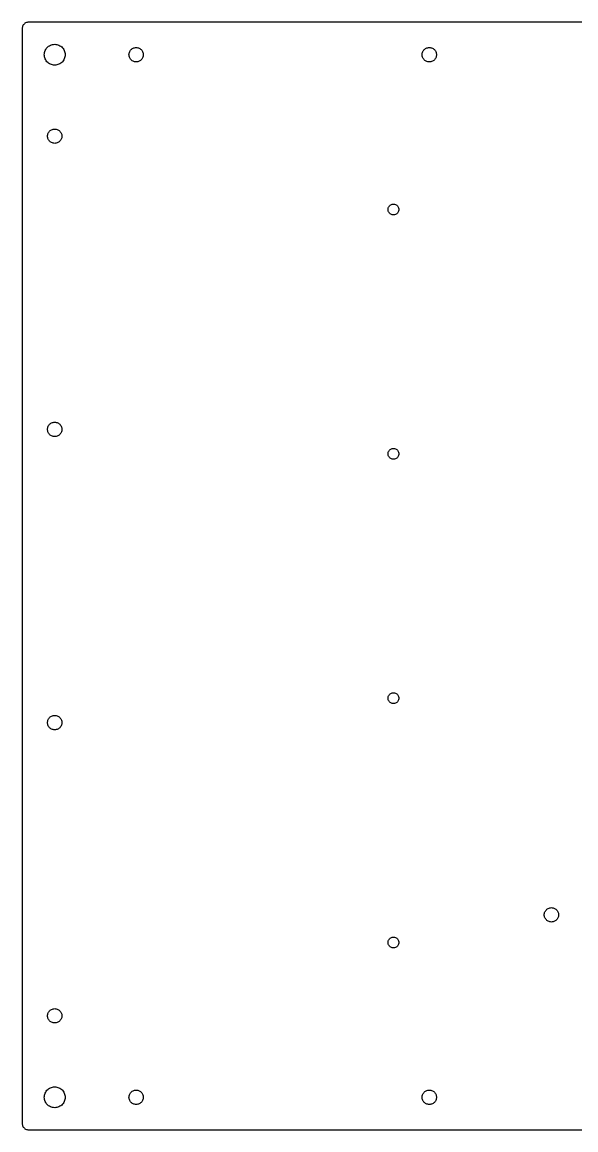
# Model space of a CAD drawing. Header units: metres. Extents: x -170 to 170, y -170 to 170.
# Drawn here: x -170 to 0, y -170 to 170 of the extents above; entities that cross this region are included whole.
import ezdxf

# ---------------------------------------------------------------- set-up
doc = ezdxf.new("R2010")
doc.units = ezdxf.units.M

msp = doc.modelspace()

# ---------------------------------------------------------------- linework, layer by layer
for p, q in [((-168, 170), (-168.241, 169.985)), ((168, 170), (-168, 170)), ((-169.985, 168.241), (-170, 168)), ((-170, 168), (-170, -168)), ((-169.942, 168.479), (-169.985, 168.241)), ((-169.87, 168.709), (-169.942, 168.479)), ((-169.771, 168.929), (-169.87, 168.709)), ((-169.646, 169.136), (-169.771, 168.929)), ((-169.497, 169.326), (-169.646, 169.136)), ((-169.326, 169.497), (-169.497, 169.326)), ((-169.136, 169.646), (-169.326, 169.497)), ((-168.929, 169.771), (-169.136, 169.646)), ((-168.709, 169.87), (-168.929, 169.771)), ((-168.479, 169.942), (-168.709, 169.87)), ((-168.241, 169.985), (-168.479, 169.942)), ((-160.335, 163.187), (-160, 163.204)), ((-160, 163.204), (-159.665, 163.187)), ((-163.204, 160), (-163.187, 160.335)), ((-163.187, 159.665), (-163.204, 160)), ((-163.187, 160.335), (-163.134, 160.666)), ((-163.134, 160.666), (-163.048, 160.99)), ((-163.048, 160.99), (-162.927, 161.303)), ((-162.927, 161.303), (-162.775, 161.602)), ((-162.775, 161.602), (-162.592, 161.883)), ((-162.592, 161.883), (-162.381, 162.144)), ((-162.381, 162.144), (-162.144, 162.381)), ((-162.144, 162.381), (-161.883, 162.592)), ((-161.883, 162.592), (-161.602, 162.775)), ((-161.602, 162.775), (-161.303, 162.927)), ((-161.303, 162.927), (-160.99, 163.048)), ((-160.99, 163.048), (-160.666, 163.134)), ((-160.666, 163.134), (-160.335, 163.187)), ((-159.665, 163.187), (-159.334, 163.134)), ((-159.334, 163.134), (-159.01, 163.048)), ((-159.01, 163.048), (-158.697, 162.927)), ((-158.697, 162.927), (-158.398, 162.775)), ((-158.398, 162.775), (-158.117, 162.592)), ((-158.117, 162.592), (-157.856, 162.381)), ((-157.856, 162.381), (-157.619, 162.144)), ((-157.619, 162.144), (-157.408, 161.883)), ((-157.408, 161.883), (-157.225, 161.602)), ((-157.225, 161.602), (-157.073, 161.303)), ((-157.073, 161.303), (-156.952, 160.99)), ((-156.952, 160.99), (-156.866, 160.666)), ((-156.866, 160.666), (-156.813, 160.335)), ((-156.813, 160.335), (-156.796, 160)), ((-156.796, 160), (-156.813, 159.665)), ((-137.203, 160), (-137.19, 160.247)), ((-137.19, 159.753), (-137.203, 160)), ((-137.19, 160.247), (-137.148, 160.49)), ((-137.148, 160.49), (-137.08, 160.728)), ((-137.08, 160.728), (-136.985, 160.956)), ((-136.985, 160.956), (-136.866, 161.172)), ((-136.866, 161.172), (-136.723, 161.374)), ((-136.723, 161.374), (-136.558, 161.558)), ((-136.558, 161.558), (-136.374, 161.723)), ((-136.374, 161.723), (-136.172, 161.866)), ((-136.172, 161.866), (-135.956, 161.985)), ((-135.956, 161.985), (-135.728, 162.08)), ((-135.728, 162.08), (-135.49, 162.148)), ((-135.49, 162.148), (-135.247, 162.19)), ((-135.247, 162.19), (-135, 162.203)), ((-135, 162.203), (-134.753, 162.19)), ((-134.753, 162.19), (-134.51, 162.148)), ((-134.51, 162.148), (-134.272, 162.08)), ((-134.272, 162.08), (-134.044, 161.985)), ((-134.044, 161.985), (-133.828, 161.866)), ((-133.828, 161.866), (-133.626, 161.723)), ((-133.626, 161.723), (-133.442, 161.558)), ((-133.442, 161.558), (-133.277, 161.374)), ((-133.277, 161.374), (-133.134, 161.172)), ((-133.134, 161.172), (-133.015, 160.956)), ((-133.015, 160.956), (-132.92, 160.728)), ((-132.92, 160.728), (-132.852, 160.49)), ((-132.852, 160.49), (-132.81, 160.247)), ((-132.81, 160.247), (-132.797, 160)), ((-132.797, 160), (-132.81, 159.753)), ((-47.2035, 160), (-47.1896, 160.247)), ((-47.1896, 159.753), (-47.2035, 160)), ((-47.1896, 160.247), (-47.1482, 160.49)), ((-47.1482, 160.49), (-47.0798, 160.728)), ((-47.0798, 160.728), (-46.9853, 160.956)), ((-46.9853, 160.956), (-46.8657, 161.172)), ((-46.8657, 161.172), (-46.7227, 161.374)), ((-46.7227, 161.374), (-46.5581, 161.558)), ((-46.5581, 161.558), (-46.3738, 161.723)), ((-46.3738, 161.723), (-46.1723, 161.866)), ((-46.1723, 161.866), (-45.9561, 161.985)), ((-45.9561, 161.985), (-45.7278, 162.08)), ((-45.7278, 162.08), (-45.4903, 162.148)), ((-45.4903, 162.148), (-45.2467, 162.19)), ((-45.2467, 162.19), (-45, 162.203)), ((-45, 162.203), (-44.7533, 162.19)), ((-44.7533, 162.19), (-44.5097, 162.148)), ((-44.5097, 162.148), (-44.2722, 162.08)), ((-44.2722, 162.08), (-44.044, 161.985)), ((-44.044, 161.985), (-43.8277, 161.866)), ((-43.8277, 161.866), (-43.6262, 161.723)), ((-43.6262, 161.723), (-43.4419, 161.558)), ((-43.4419, 161.558), (-43.2773, 161.374)), ((-43.2773, 161.374), (-43.1343, 161.172)), ((-43.1343, 161.172), (-43.0148, 160.956)), ((-43.0148, 160.956), (-42.9202, 160.728)), ((-42.9202, 160.728), (-42.8518, 160.49)), ((-42.8518, 160.49), (-42.8104, 160.247)), ((-42.8104, 160.247), (-42.7965, 160)), ((-42.7965, 160), (-42.8104, 159.753)), ((-163.134, 159.334), (-163.187, 159.665)), ((-163.048, 159.01), (-163.134, 159.334)), ((-162.927, 158.697), (-163.048, 159.01)), ((-162.775, 158.398), (-162.927, 158.697)), ((-162.592, 158.117), (-162.775, 158.398)), ((-162.381, 157.856), (-162.592, 158.117)), ((-162.144, 157.619), (-162.381, 157.856)), ((-161.883, 157.408), (-162.144, 157.619)), ((-161.602, 157.225), (-161.883, 157.408)), ((-161.303, 157.073), (-161.602, 157.225)), ((-160.99, 156.952), (-161.303, 157.073)), ((-160.666, 156.866), (-160.99, 156.952)), ((-160.335, 156.813), (-160.666, 156.866)), ((-160, 156.796), (-160.335, 156.813)), ((-159.665, 156.813), (-160, 156.796)), ((-159.334, 156.866), (-159.665, 156.813)), ((-159.01, 156.952), (-159.334, 156.866)), ((-158.697, 157.073), (-159.01, 156.952)), ((-158.398, 157.225), (-158.697, 157.073)), ((-158.117, 157.408), (-158.398, 157.225)), ((-157.856, 157.619), (-158.117, 157.408)), ((-157.619, 157.856), (-157.856, 157.619)), ((-157.408, 158.117), (-157.619, 157.856)), ((-157.225, 158.398), (-157.408, 158.117)), ((-157.073, 158.697), (-157.225, 158.398)), ((-156.952, 159.01), (-157.073, 158.697)), ((-156.866, 159.334), (-156.952, 159.01)), ((-156.813, 159.665), (-156.866, 159.334)), ((-137.148, 159.51), (-137.19, 159.753)), ((-137.08, 159.272), (-137.148, 159.51)), ((-136.985, 159.044), (-137.08, 159.272)), ((-136.866, 158.828), (-136.985, 159.044)), ((-136.723, 158.626), (-136.866, 158.828)), ((-136.558, 158.442), (-136.723, 158.626)), ((-136.374, 158.277), (-136.558, 158.442)), ((-136.172, 158.134), (-136.374, 158.277)), ((-135.956, 158.015), (-136.172, 158.134)), ((-135.728, 157.92), (-135.956, 158.015)), ((-135.49, 157.852), (-135.728, 157.92)), ((-135.247, 157.81), (-135.49, 157.852)), ((-135, 157.797), (-135.247, 157.81)), ((-134.753, 157.81), (-135, 157.797)), ((-134.51, 157.852), (-134.753, 157.81)), ((-134.272, 157.92), (-134.51, 157.852)), ((-134.044, 158.015), (-134.272, 157.92)), ((-133.828, 158.134), (-134.044, 158.015)), ((-133.626, 158.277), (-133.828, 158.134)), ((-133.442, 158.442), (-133.626, 158.277)), ((-133.277, 158.626), (-133.442, 158.442)), ((-133.134, 158.828), (-133.277, 158.626)), ((-133.015, 159.044), (-133.134, 158.828)), ((-132.92, 159.272), (-133.015, 159.044)), ((-132.852, 159.51), (-132.92, 159.272)), ((-132.81, 159.753), (-132.852, 159.51)), ((-47.1482, 159.51), (-47.1896, 159.753)), ((-47.0798, 159.272), (-47.1482, 159.51)), ((-46.9853, 159.044), (-47.0798, 159.272)), ((-46.8657, 158.828), (-46.9853, 159.044)), ((-46.7227, 158.626), (-46.8657, 158.828)), ((-46.5581, 158.442), (-46.7227, 158.626)), ((-46.3738, 158.277), (-46.5581, 158.442)), ((-46.1723, 158.134), (-46.3738, 158.277)), ((-45.9561, 158.015), (-46.1723, 158.134)), ((-45.7278, 157.92), (-45.9561, 158.015)), ((-45.4903, 157.852), (-45.7278, 157.92)), ((-45.2467, 157.81), (-45.4903, 157.852)), ((-45, 157.797), (-45.2467, 157.81)), ((-44.7533, 157.81), (-45, 157.797)), ((-44.5097, 157.852), (-44.7533, 157.81)), ((-44.2722, 157.92), (-44.5097, 157.852)), ((-44.044, 158.015), (-44.2722, 157.92)), ((-43.8277, 158.134), (-44.044, 158.015)), ((-43.6262, 158.277), (-43.8277, 158.134)), ((-43.4419, 158.442), (-43.6262, 158.277)), ((-43.2773, 158.626), (-43.4419, 158.442)), ((-43.1343, 158.828), (-43.2773, 158.626)), ((-43.0148, 159.044), (-43.1343, 158.828)), ((-42.9202, 159.272), (-43.0148, 159.044)), ((-42.8518, 159.51), (-42.9202, 159.272)), ((-42.8104, 159.753), (-42.8518, 159.51)), ((-161.985, 135.956), (-161.866, 136.172)), ((-161.866, 136.172), (-161.723, 136.374)), ((-161.723, 136.374), (-161.558, 136.558)), ((-161.558, 136.558), (-161.374, 136.723)), ((-161.374, 136.723), (-161.172, 136.866)), ((-161.172, 136.866), (-160.956, 136.985)), ((-160.956, 136.985), (-160.728, 137.08)), ((-160.728, 137.08), (-160.49, 137.148)), ((-160.49, 137.148), (-160.247, 137.19)), ((-160.247, 137.19), (-160, 137.203)), ((-160, 137.203), (-159.753, 137.19)), ((-159.753, 137.19), (-159.51, 137.148)), ((-159.51, 137.148), (-159.272, 137.08)), ((-159.272, 137.08), (-159.044, 136.985)), ((-159.044, 136.985), (-158.828, 136.866)), ((-158.828, 136.866), (-158.626, 136.723)), ((-158.626, 136.723), (-158.442, 136.558)), ((-158.442, 136.558), (-158.277, 136.374)), ((-158.277, 136.374), (-158.134, 136.172)), ((-158.134, 136.172), (-158.015, 135.956)), ((-162.203, 135), (-162.19, 135.247)), ((-162.19, 134.753), (-162.203, 135)), ((-162.19, 135.247), (-162.148, 135.49)), ((-162.148, 134.51), (-162.19, 134.753)), ((-162.148, 135.49), (-162.08, 135.728)), ((-162.08, 134.272), (-162.148, 134.51)), ((-162.08, 135.728), (-161.985, 135.956)), ((-161.985, 134.044), (-162.08, 134.272)), ((-161.866, 133.828), (-161.985, 134.044)), ((-161.723, 133.626), (-161.866, 133.828)), ((-161.558, 133.442), (-161.723, 133.626)), ((-161.374, 133.277), (-161.558, 133.442)), ((-161.172, 133.134), (-161.374, 133.277)), ((-160.956, 133.015), (-161.172, 133.134)), ((-160.728, 132.92), (-160.956, 133.015)), ((-160.49, 132.852), (-160.728, 132.92)), ((-160.247, 132.81), (-160.49, 132.852)), ((-160, 132.797), (-160.247, 132.81)), ((-159.753, 132.81), (-160, 132.797)), ((-159.51, 132.852), (-159.753, 132.81)), ((-159.272, 132.92), (-159.51, 132.852)), ((-159.044, 133.015), (-159.272, 132.92)), ((-158.828, 133.134), (-159.044, 133.015)), ((-158.626, 133.277), (-158.828, 133.134)), ((-158.442, 133.442), (-158.626, 133.277)), ((-158.277, 133.626), (-158.442, 133.442)), ((-158.134, 133.828), (-158.277, 133.626)), ((-158.015, 134.044), (-158.134, 133.828)), ((-158.015, 135.956), (-157.92, 135.728)), ((-157.92, 134.272), (-158.015, 134.044)), ((-157.92, 135.728), (-157.852, 135.49)), ((-157.852, 134.51), (-157.92, 134.272)), ((-157.852, 135.49), (-157.81, 135.247)), ((-157.81, 134.753), (-157.852, 134.51)), ((-157.81, 135.247), (-157.797, 135)), ((-157.797, 135), (-157.81, 134.753)), ((-57.6546, 112.5), (-57.6361, 112.747)), ((-57.6361, 112.253), (-57.6546, 112.5)), ((-57.6361, 112.747), (-57.5811, 112.988)), ((-57.5811, 112.012), (-57.6361, 112.253)), ((-57.5811, 112.988), (-57.4908, 113.218)), ((-57.4908, 113.218), (-57.3671, 113.432)), ((-57.3671, 113.432), (-57.2129, 113.625)), ((-57.2129, 113.625), (-57.0316, 113.794)), ((-57.0316, 113.794), (-56.8273, 113.933)), ((-56.8273, 113.933), (-56.6045, 114.04)), ((-56.6045, 114.04), (-56.3682, 114.113)), ((-56.3682, 114.113), (-56.1236, 114.15)), ((-56.1236, 114.15), (-55.8763, 114.15)), ((-55.8763, 114.15), (-55.6318, 114.113)), ((-55.6318, 114.113), (-55.3955, 114.04)), ((-55.3955, 114.04), (-55.1727, 113.933)), ((-55.1727, 113.933), (-54.9684, 113.794)), ((-54.9684, 113.794), (-54.7871, 113.625)), ((-54.7871, 113.625), (-54.6329, 113.432)), ((-54.6329, 113.432), (-54.5092, 113.218)), ((-54.5092, 113.218), (-54.4189, 112.988)), ((-54.4189, 112.988), (-54.3638, 112.747)), ((-54.3638, 112.253), (-54.4189, 112.012)), ((-54.3638, 112.747), (-54.3454, 112.5)), ((-54.3454, 112.5), (-54.3638, 112.253)), ((-57.4908, 111.782), (-57.5811, 112.012)), ((-57.3671, 111.568), (-57.4908, 111.782)), ((-57.2129, 111.375), (-57.3671, 111.568)), ((-57.0316, 111.206), (-57.2129, 111.375)), ((-56.8273, 111.067), (-57.0316, 111.206)), ((-56.6045, 110.96), (-56.8273, 111.067)), ((-56.3682, 110.887), (-56.6045, 110.96)), ((-56.1236, 110.85), (-56.3682, 110.887)), ((-55.8763, 110.85), (-56.1236, 110.85)), ((-55.6318, 110.887), (-55.8763, 110.85)), ((-55.3955, 110.96), (-55.6318, 110.887)), ((-55.1727, 111.067), (-55.3955, 110.96)), ((-54.9684, 111.206), (-55.1727, 111.067)), ((-54.7871, 111.375), (-54.9684, 111.206)), ((-54.6329, 111.568), (-54.7871, 111.375)), ((-54.5092, 111.782), (-54.6329, 111.568)), ((-54.4189, 112.012), (-54.5092, 111.782)), ((-162.203, 45), (-162.19, 45.2467)), ((-162.19, 44.7533), (-162.203, 45)), ((-162.19, 45.2467), (-162.148, 45.4903)), ((-162.148, 44.5097), (-162.19, 44.7533)), ((-162.148, 45.4903), (-162.08, 45.7278)), ((-162.08, 44.2722), (-162.148, 44.5097)), ((-162.08, 45.7278), (-161.985, 45.956)), ((-161.985, 44.0439), (-162.08, 44.2722)), ((-161.985, 45.956), (-161.866, 46.1723)), ((-161.866, 46.1723), (-161.723, 46.3738)), ((-161.723, 46.3738), (-161.558, 46.5581)), ((-161.558, 46.5581), (-161.374, 46.7227)), ((-161.374, 46.7227), (-161.172, 46.8657)), ((-161.172, 46.8657), (-160.956, 46.9852)), ((-160.956, 46.9852), (-160.728, 47.0798)), ((-160.728, 47.0798), (-160.49, 47.1482)), ((-160.49, 47.1482), (-160.247, 47.1896)), ((-160.247, 47.1896), (-160, 47.2035)), ((-160, 47.2035), (-159.753, 47.1896)), ((-159.753, 47.1896), (-159.51, 47.1482)), ((-159.51, 47.1482), (-159.272, 47.0798)), ((-159.272, 47.0798), (-159.044, 46.9852)), ((-159.044, 46.9852), (-158.828, 46.8657)), ((-158.828, 46.8657), (-158.626, 46.7227)), ((-158.626, 46.7227), (-158.442, 46.5581)), ((-158.442, 46.5581), (-158.277, 46.3738)), ((-158.277, 46.3738), (-158.134, 46.1723)), ((-158.134, 46.1723), (-158.015, 45.956)), ((-158.015, 45.956), (-157.92, 45.7278)), ((-157.92, 44.2722), (-158.015, 44.0439)), ((-157.92, 45.7278), (-157.852, 45.4903)), ((-157.852, 44.5097), (-157.92, 44.2722)), ((-157.852, 45.4903), (-157.81, 45.2467)), ((-157.81, 44.7533), (-157.852, 44.5097)), ((-157.81, 45.2467), (-157.797, 45)), ((-157.797, 45), (-157.81, 44.7533)), ((-161.866, 43.8277), (-161.985, 44.0439)), ((-161.723, 43.6262), (-161.866, 43.8277)), ((-161.558, 43.4419), (-161.723, 43.6262)), ((-161.374, 43.2773), (-161.558, 43.4419)), ((-161.172, 43.1343), (-161.374, 43.2773)), ((-160.956, 43.0147), (-161.172, 43.1343)), ((-160.728, 42.9202), (-160.956, 43.0147)), ((-160.49, 42.8518), (-160.728, 42.9202)), ((-160.247, 42.8104), (-160.49, 42.8518)), ((-160, 42.7965), (-160.247, 42.8104)), ((-159.753, 42.8104), (-160, 42.7965)), ((-159.51, 42.8518), (-159.753, 42.8104)), ((-159.272, 42.9202), (-159.51, 42.8518)), ((-159.044, 43.0147), (-159.272, 42.9202)), ((-158.828, 43.1343), (-159.044, 43.0147)), ((-158.626, 43.2773), (-158.828, 43.1343)), ((-158.442, 43.4419), (-158.626, 43.2773)), ((-158.277, 43.6262), (-158.442, 43.4419)), ((-158.134, 43.8277), (-158.277, 43.6262)), ((-158.015, 44.0439), (-158.134, 43.8277)), ((-57.6546, 37.5), (-57.6361, 37.7466)), ((-57.6361, 37.2534), (-57.6546, 37.5)), ((-57.6361, 37.7466), (-57.5811, 37.9877)), ((-57.5811, 37.9877), (-57.4908, 38.2179)), ((-57.4908, 38.2179), (-57.3671, 38.4321)), ((-57.3671, 38.4321), (-57.2129, 38.6254)), ((-57.2129, 38.6254), (-57.0316, 38.7936)), ((-57.0316, 38.7936), (-56.8273, 38.9329)), ((-56.8273, 38.9329), (-56.6045, 39.0402)), ((-56.6045, 39.0402), (-56.3682, 39.1131)), ((-56.3682, 39.1131), (-56.1236, 39.15)), ((-56.1236, 39.15), (-55.8763, 39.15)), ((-55.8763, 39.15), (-55.6318, 39.1131)), ((-55.6318, 39.1131), (-55.3955, 39.0402)), ((-55.3955, 39.0402), (-55.1727, 38.9329)), ((-55.1727, 38.9329), (-54.9684, 38.7936)), ((-54.9684, 38.7936), (-54.7871, 38.6254)), ((-54.7871, 38.6254), (-54.6329, 38.4321)), ((-54.6329, 38.4321), (-54.5092, 38.2179)), ((-54.5092, 38.2179), (-54.4189, 37.9877)), ((-54.4189, 37.9877), (-54.3638, 37.7466)), ((-54.3638, 37.7466), (-54.3454, 37.5)), ((-54.3454, 37.5), (-54.3638, 37.2534)), ((-57.5811, 37.0123), (-57.6361, 37.2534)), ((-57.4908, 36.7821), (-57.5811, 37.0123)), ((-57.3671, 36.5679), (-57.4908, 36.7821)), ((-57.2129, 36.3746), (-57.3671, 36.5679)), ((-57.0316, 36.2064), (-57.2129, 36.3746)), ((-56.8273, 36.067), (-57.0316, 36.2064)), ((-56.6045, 35.9597), (-56.8273, 36.067)), ((-56.3682, 35.8869), (-56.6045, 35.9597)), ((-56.1236, 35.85), (-56.3682, 35.8869)), ((-55.8763, 35.85), (-56.1236, 35.85)), ((-55.6318, 35.8869), (-55.8763, 35.85)), ((-55.3955, 35.9597), (-55.6318, 35.8869)), ((-55.1727, 36.067), (-55.3955, 35.9597)), ((-54.9684, 36.2064), (-55.1727, 36.067)), ((-54.7871, 36.3746), (-54.9684, 36.2064)), ((-54.6329, 36.5679), (-54.7871, 36.3746)), ((-54.5092, 36.7821), (-54.6329, 36.5679)), ((-54.4189, 37.0123), (-54.5092, 36.7821)), ((-54.3638, 37.2534), (-54.4189, 37.0123)), ((-57.6546, -37.5), (-57.6361, -37.2534)), ((-57.6361, -37.2534), (-57.5811, -37.0123)), ((-57.5811, -37.0123), (-57.4908, -36.7821)), ((-57.4908, -36.7821), (-57.3671, -36.5679)), ((-57.3671, -36.5679), (-57.2129, -36.3746)), ((-57.2129, -36.3746), (-57.0316, -36.2064)), ((-57.0316, -36.2064), (-56.8273, -36.067)), ((-56.8273, -36.067), (-56.6045, -35.9597)), ((-56.6045, -35.9597), (-56.3682, -35.8869)), ((-56.3682, -35.8869), (-56.1236, -35.85)), ((-56.1236, -35.85), (-55.8763, -35.85)), ((-55.8763, -35.85), (-55.6318, -35.8869)), ((-55.6318, -35.8869), (-55.3955, -35.9597)), ((-55.3955, -35.9597), (-55.1727, -36.067)), ((-55.1727, -36.067), (-54.9684, -36.2064)), ((-54.9684, -36.2064), (-54.7871, -36.3746)), ((-54.7871, -36.3746), (-54.6329, -36.5679)), ((-54.6329, -36.5679), (-54.5092, -36.7821)), ((-54.5092, -36.7821), (-54.4189, -37.0123)), ((-54.4189, -37.0123), (-54.3638, -37.2534)), ((-54.3638, -37.2534), (-54.3454, -37.5)), ((-57.6361, -37.7466), (-57.6546, -37.5)), ((-57.5811, -37.9877), (-57.6361, -37.7466)), ((-57.4908, -38.2179), (-57.5811, -37.9877)), ((-57.3671, -38.4321), (-57.4908, -38.2179)), ((-57.2129, -38.6254), (-57.3671, -38.4321)), ((-57.0316, -38.7936), (-57.2129, -38.6254)), ((-56.8273, -38.9329), (-57.0316, -38.7936)), ((-56.6045, -39.0402), (-56.8273, -38.9329)), ((-56.3682, -39.1131), (-56.6045, -39.0402)), ((-56.1236, -39.15), (-56.3682, -39.1131)), ((-55.8763, -39.15), (-56.1236, -39.15)), ((-55.6318, -39.1131), (-55.8763, -39.15)), ((-55.3955, -39.0402), (-55.6318, -39.1131)), ((-55.1727, -38.9329), (-55.3955, -39.0402)), ((-54.9684, -38.7936), (-55.1727, -38.9329)), ((-54.7871, -38.6254), (-54.9684, -38.7936)), ((-54.6329, -38.4321), (-54.7871, -38.6254)), ((-54.5092, -38.2179), (-54.6329, -38.4321)), ((-54.4189, -37.9877), (-54.5092, -38.2179)), ((-54.3638, -37.7466), (-54.4189, -37.9877)), ((-54.3454, -37.5), (-54.3638, -37.7466)), ((-162.08, -44.2722), (-161.985, -44.044)), ((-161.985, -44.044), (-161.866, -43.8277)), ((-161.866, -43.8277), (-161.723, -43.6262)), ((-161.723, -43.6262), (-161.558, -43.4419)), ((-161.558, -43.4419), (-161.374, -43.2773)), ((-161.374, -43.2773), (-161.172, -43.1343)), ((-161.172, -43.1343), (-160.956, -43.0148)), ((-160.956, -43.0148), (-160.728, -42.9202)), ((-160.728, -42.9202), (-160.49, -42.8518)), ((-160.49, -42.8518), (-160.247, -42.8104)), ((-160.247, -42.8104), (-160, -42.7965)), ((-160, -42.7965), (-159.753, -42.8104)), ((-159.753, -42.8104), (-159.51, -42.8518)), ((-159.51, -42.8518), (-159.272, -42.9202)), ((-159.272, -42.9202), (-159.044, -43.0148)), ((-159.044, -43.0148), (-158.828, -43.1343)), ((-158.828, -43.1343), (-158.626, -43.2773)), ((-158.626, -43.2773), (-158.442, -43.4419)), ((-158.442, -43.4419), (-158.277, -43.6262)), ((-158.277, -43.6262), (-158.134, -43.8277)), ((-158.134, -43.8277), (-158.015, -44.044)), ((-158.015, -44.044), (-157.92, -44.2722)), ((-162.203, -45), (-162.19, -44.7533)), ((-162.19, -45.2467), (-162.203, -45)), ((-162.19, -44.7533), (-162.148, -44.5097)), ((-162.148, -45.4903), (-162.19, -45.2467)), ((-162.148, -44.5097), (-162.08, -44.2722)), ((-162.08, -45.7278), (-162.148, -45.4903)), ((-161.985, -45.9561), (-162.08, -45.7278)), ((-161.866, -46.1723), (-161.985, -45.9561)), ((-161.723, -46.3738), (-161.866, -46.1723)), ((-161.558, -46.5581), (-161.723, -46.3738)), ((-161.374, -46.7227), (-161.558, -46.5581)), ((-161.172, -46.8657), (-161.374, -46.7227)), ((-160.956, -46.9853), (-161.172, -46.8657)), ((-160.728, -47.0798), (-160.956, -46.9853)), ((-160.49, -47.1482), (-160.728, -47.0798)), ((-160.247, -47.1896), (-160.49, -47.1482)), ((-160, -47.2035), (-160.247, -47.1896)), ((-159.753, -47.1896), (-160, -47.2035)), ((-159.51, -47.1482), (-159.753, -47.1896)), ((-159.272, -47.0798), (-159.51, -47.1482)), ((-159.044, -46.9853), (-159.272, -47.0798)), ((-158.828, -46.8657), (-159.044, -46.9853)), ((-158.626, -46.7227), (-158.828, -46.8657)), ((-158.442, -46.5581), (-158.626, -46.7227)), ((-158.277, -46.3738), (-158.442, -46.5581)), ((-158.134, -46.1723), (-158.277, -46.3738)), ((-158.015, -45.9561), (-158.134, -46.1723)), ((-157.92, -45.7278), (-158.015, -45.9561)), ((-157.92, -44.2722), (-157.852, -44.5097)), ((-157.852, -45.4903), (-157.92, -45.7278)), ((-157.852, -44.5097), (-157.81, -44.7533)), ((-157.81, -45.2467), (-157.852, -45.4903)), ((-157.81, -44.7533), (-157.797, -45)), ((-157.797, -45), (-157.81, -45.2467)), ((-8.45604, -102.015), (-8.22775, -101.92)), ((-8.22775, -101.92), (-7.99031, -101.852)), ((-7.99031, -101.852), (-7.7467, -101.81)), ((-7.7467, -101.81), (-7.5, -101.797)), ((-7.5, -101.797), (-7.25328, -101.81)), ((-7.25328, -101.81), (-7.00967, -101.852)), ((-7.00967, -101.852), (-6.77223, -101.92)), ((-6.77223, -101.92), (-6.54395, -102.015)), ((-9.70346, -104), (-9.68961, -103.753)), ((-9.68961, -104.247), (-9.70346, -104)), ((-9.68961, -103.753), (-9.64821, -103.51)), ((-9.64821, -104.49), (-9.68961, -104.247)), ((-9.64821, -103.51), (-9.5798, -103.272)), ((-9.5798, -104.728), (-9.64821, -104.49)), ((-9.5798, -103.272), (-9.48524, -103.044)), ((-9.48524, -104.956), (-9.5798, -104.728)), ((-9.48524, -103.044), (-9.36572, -102.828)), ((-9.36572, -105.172), (-9.48524, -104.956)), ((-9.36572, -102.828), (-9.22273, -102.626)), ((-9.22273, -105.374), (-9.36572, -105.172)), ((-9.22273, -102.626), (-9.05807, -102.442)), ((-9.05807, -105.558), (-9.22273, -105.374)), ((-9.05807, -102.442), (-8.87383, -102.277)), ((-8.87383, -102.277), (-8.6723, -102.134)), ((-8.6723, -102.134), (-8.45604, -102.015)), ((-6.54395, -102.015), (-6.32768, -102.134)), ((-6.32768, -102.134), (-6.12616, -102.277)), ((-6.12616, -102.277), (-5.94191, -102.442)), ((-5.94191, -102.442), (-5.77725, -102.626)), ((-5.77725, -105.374), (-5.94191, -105.558)), ((-5.77725, -102.626), (-5.63426, -102.828)), ((-5.63426, -105.172), (-5.77725, -105.374)), ((-5.63426, -102.828), (-5.51474, -103.044)), ((-5.51474, -104.956), (-5.63426, -105.172)), ((-5.51474, -103.044), (-5.42018, -103.272)), ((-5.42018, -104.728), (-5.51474, -104.956)), ((-5.42018, -103.272), (-5.35178, -103.51)), ((-5.35178, -104.49), (-5.42018, -104.728)), ((-5.35178, -103.51), (-5.31038, -103.753)), ((-5.31038, -104.247), (-5.35178, -104.49)), ((-5.31038, -103.753), (-5.29652, -104)), ((-5.29652, -104), (-5.31038, -104.247)), ((-8.87383, -105.723), (-9.05807, -105.558)), ((-8.6723, -105.866), (-8.87383, -105.723)), ((-8.45604, -105.985), (-8.6723, -105.866)), ((-8.22775, -106.08), (-8.45604, -105.985)), ((-7.99031, -106.148), (-8.22775, -106.08)), ((-7.7467, -106.19), (-7.99031, -106.148)), ((-7.5, -106.203), (-7.7467, -106.19)), ((-7.25328, -106.19), (-7.5, -106.203)), ((-7.00967, -106.148), (-7.25328, -106.19)), ((-6.77223, -106.08), (-7.00967, -106.148)), ((-6.54395, -105.985), (-6.77223, -106.08)), ((-6.32768, -105.866), (-6.54395, -105.985)), ((-6.12616, -105.723), (-6.32768, -105.866)), ((-5.94191, -105.558), (-6.12616, -105.723)), ((-57.6361, -112.253), (-57.5811, -112.012)), ((-57.5811, -112.012), (-57.4908, -111.782)), ((-57.4908, -111.782), (-57.3671, -111.568)), ((-57.3671, -111.568), (-57.2129, -111.375)), ((-57.2129, -111.375), (-57.0316, -111.206)), ((-57.0316, -111.206), (-56.8273, -111.067)), ((-56.8273, -111.067), (-56.6045, -110.96)), ((-56.6045, -110.96), (-56.3682, -110.887)), ((-56.3682, -110.887), (-56.1236, -110.85)), ((-56.1236, -110.85), (-55.8763, -110.85)), ((-55.8763, -110.85), (-55.6318, -110.887)), ((-55.6318, -110.887), (-55.3955, -110.96)), ((-55.3955, -110.96), (-55.1727, -111.067)), ((-55.1727, -111.067), (-54.9684, -111.206)), ((-54.9684, -111.206), (-54.7871, -111.375)), ((-54.7871, -111.375), (-54.6329, -111.568)), ((-54.6329, -111.568), (-54.5092, -111.782)), ((-54.5092, -111.782), (-54.4189, -112.012)), ((-54.4189, -112.012), (-54.3638, -112.253)), ((-57.6546, -112.5), (-57.6361, -112.253)), ((-57.6361, -112.747), (-57.6546, -112.5)), ((-57.5811, -112.988), (-57.6361, -112.747)), ((-57.4908, -113.218), (-57.5811, -112.988)), ((-57.3671, -113.432), (-57.4908, -113.218)), ((-57.2129, -113.625), (-57.3671, -113.432)), ((-57.0316, -113.794), (-57.2129, -113.625)), ((-56.8273, -113.933), (-57.0316, -113.794)), ((-56.6045, -114.04), (-56.8273, -113.933)), ((-56.3682, -114.113), (-56.6045, -114.04)), ((-56.1236, -114.15), (-56.3682, -114.113)), ((-55.8763, -114.15), (-56.1236, -114.15)), ((-55.6318, -114.113), (-55.8763, -114.15)), ((-55.3955, -114.04), (-55.6318, -114.113)), ((-55.1727, -113.933), (-55.3955, -114.04)), ((-54.9684, -113.794), (-55.1727, -113.933)), ((-54.7871, -113.625), (-54.9684, -113.794)), ((-54.6329, -113.432), (-54.7871, -113.625)), ((-54.5092, -113.218), (-54.6329, -113.432)), ((-54.4189, -112.988), (-54.5092, -113.218)), ((-54.3638, -112.747), (-54.4189, -112.988)), ((-54.3638, -112.253), (-54.3454, -112.5)), ((-54.3454, -112.5), (-54.3638, -112.747)), ((-162.203, -135), (-162.19, -134.753)), ((-162.19, -135.247), (-162.203, -135)), ((-162.19, -134.753), (-162.148, -134.51)), ((-162.148, -135.49), (-162.19, -135.247)), ((-162.148, -134.51), (-162.08, -134.272)), ((-162.08, -135.728), (-162.148, -135.49)), ((-162.08, -134.272), (-161.985, -134.044)), ((-161.985, -135.956), (-162.08, -135.728)), ((-161.985, -134.044), (-161.866, -133.828)), ((-161.866, -136.172), (-161.985, -135.956)), ((-161.866, -133.828), (-161.723, -133.626)), ((-161.723, -133.626), (-161.558, -133.442)), ((-161.558, -133.442), (-161.374, -133.277)), ((-161.374, -133.277), (-161.172, -133.134)), ((-161.172, -133.134), (-160.956, -133.015)), ((-160.956, -133.015), (-160.728, -132.92)), ((-160.728, -132.92), (-160.49, -132.852)), ((-160.49, -132.852), (-160.247, -132.81)), ((-160.247, -132.81), (-160, -132.797)), ((-160, -132.797), (-159.753, -132.81)), ((-159.753, -132.81), (-159.51, -132.852)), ((-159.51, -132.852), (-159.272, -132.92)), ((-159.272, -132.92), (-159.044, -133.015)), ((-159.044, -133.015), (-158.828, -133.134)), ((-158.828, -133.134), (-158.626, -133.277)), ((-158.626, -133.277), (-158.442, -133.442)), ((-158.442, -133.442), (-158.277, -133.626)), ((-158.277, -133.626), (-158.134, -133.828)), ((-158.134, -133.828), (-158.015, -134.044)), ((-158.015, -135.956), (-158.134, -136.172)), ((-158.015, -134.044), (-157.92, -134.272)), ((-157.92, -135.728), (-158.015, -135.956)), ((-157.92, -134.272), (-157.852, -134.51)), ((-157.852, -135.49), (-157.92, -135.728)), ((-157.852, -134.51), (-157.81, -134.753)), ((-157.81, -135.247), (-157.852, -135.49)), ((-157.81, -134.753), (-157.797, -135)), ((-157.797, -135), (-157.81, -135.247)), ((-161.723, -136.374), (-161.866, -136.172)), ((-161.558, -136.558), (-161.723, -136.374)), ((-161.374, -136.723), (-161.558, -136.558)), ((-161.172, -136.866), (-161.374, -136.723)), ((-160.956, -136.985), (-161.172, -136.866)), ((-160.728, -137.08), (-160.956, -136.985)), ((-160.49, -137.148), (-160.728, -137.08)), ((-160.247, -137.19), (-160.49, -137.148)), ((-160, -137.203), (-160.247, -137.19)), ((-159.753, -137.19), (-160, -137.203)), ((-159.51, -137.148), (-159.753, -137.19)), ((-159.272, -137.08), (-159.51, -137.148)), ((-159.044, -136.985), (-159.272, -137.08)), ((-158.828, -136.866), (-159.044, -136.985)), ((-158.626, -136.723), (-158.828, -136.866)), ((-158.442, -136.558), (-158.626, -136.723)), ((-158.277, -136.374), (-158.442, -136.558)), ((-158.134, -136.172), (-158.277, -136.374)), ((-163.204, -160), (-163.187, -159.665)), ((-163.187, -159.665), (-163.134, -159.334)), ((-163.134, -159.334), (-163.048, -159.01)), ((-163.048, -159.01), (-162.927, -158.697)), ((-162.927, -158.697), (-162.775, -158.398)), ((-162.775, -158.398), (-162.592, -158.117)), ((-162.592, -158.117), (-162.381, -157.856)), ((-162.381, -157.856), (-162.144, -157.619)), ((-162.144, -157.619), (-161.883, -157.408)), ((-161.883, -157.408), (-161.602, -157.225)), ((-161.602, -157.225), (-161.303, -157.073)), ((-161.303, -157.073), (-160.99, -156.952)), ((-160.99, -156.952), (-160.666, -156.866)), ((-160.666, -156.866), (-160.335, -156.813)), ((-160.335, -156.813), (-160, -156.796)), ((-160, -156.796), (-159.665, -156.813)), ((-159.665, -156.813), (-159.334, -156.866)), ((-159.334, -156.866), (-159.01, -156.952)), ((-159.01, -156.952), (-158.697, -157.073)), ((-158.697, -157.073), (-158.398, -157.225)), ((-158.398, -157.225), (-158.117, -157.408)), ((-158.117, -157.408), (-157.856, -157.619)), ((-157.856, -157.619), (-157.619, -157.856)), ((-157.619, -157.856), (-157.408, -158.117)), ((-157.408, -158.117), (-157.225, -158.398)), ((-157.225, -158.398), (-157.073, -158.697)), ((-157.073, -158.697), (-156.952, -159.01)), ((-156.952, -159.01), (-156.866, -159.334)), ((-156.866, -159.334), (-156.813, -159.665)), ((-156.813, -159.665), (-156.796, -160)), ((-137.203, -160), (-137.19, -159.753)), ((-137.19, -159.753), (-137.148, -159.51)), ((-137.148, -159.51), (-137.08, -159.272)), ((-137.08, -159.272), (-136.985, -159.044)), ((-136.985, -159.044), (-136.866, -158.828)), ((-136.866, -158.828), (-136.723, -158.626)), ((-136.723, -158.626), (-136.558, -158.442)), ((-136.558, -158.442), (-136.374, -158.277)), ((-136.374, -158.277), (-136.172, -158.134)), ((-136.172, -158.134), (-135.956, -158.015)), ((-135.956, -158.015), (-135.728, -157.92)), ((-135.728, -157.92), (-135.49, -157.852)), ((-135.49, -157.852), (-135.247, -157.81)), ((-135.247, -157.81), (-135, -157.797)), ((-135, -157.797), (-134.753, -157.81)), ((-134.753, -157.81), (-134.51, -157.852)), ((-134.51, -157.852), (-134.272, -157.92)), ((-134.272, -157.92), (-134.044, -158.015)), ((-134.044, -158.015), (-133.828, -158.134)), ((-133.828, -158.134), (-133.626, -158.277)), ((-133.626, -158.277), (-133.442, -158.442)), ((-133.442, -158.442), (-133.277, -158.626)), ((-133.277, -158.626), (-133.134, -158.828)), ((-133.134, -158.828), (-133.015, -159.044)), ((-133.015, -159.044), (-132.92, -159.272)), ((-132.92, -159.272), (-132.852, -159.51)), ((-132.852, -159.51), (-132.81, -159.753)), ((-132.81, -159.753), (-132.797, -160)), ((-47.2035, -160), (-47.1896, -159.753)), ((-47.1896, -159.753), (-47.1482, -159.51)), ((-47.1482, -159.51), (-47.0798, -159.272)), ((-47.0798, -159.272), (-46.9853, -159.044)), ((-46.9853, -159.044), (-46.8657, -158.828)), ((-46.8657, -158.828), (-46.7227, -158.626)), ((-46.7227, -158.626), (-46.5581, -158.442)), ((-46.5581, -158.442), (-46.3738, -158.277)), ((-46.3738, -158.277), (-46.1723, -158.134)), ((-46.1723, -158.134), (-45.9561, -158.015)), ((-45.9561, -158.015), (-45.7278, -157.92)), ((-45.7278, -157.92), (-45.4903, -157.852)), ((-45.4903, -157.852), (-45.2467, -157.81)), ((-45.2467, -157.81), (-45, -157.797)), ((-45, -157.797), (-44.7533, -157.81)), ((-44.7533, -157.81), (-44.5097, -157.852)), ((-44.5097, -157.852), (-44.2722, -157.92)), ((-44.2722, -157.92), (-44.044, -158.015)), ((-44.044, -158.015), (-43.8277, -158.134)), ((-43.8277, -158.134), (-43.6262, -158.277)), ((-43.6262, -158.277), (-43.4419, -158.442)), ((-43.4419, -158.442), (-43.2773, -158.626)), ((-43.2773, -158.626), (-43.1343, -158.828)), ((-43.1343, -158.828), (-43.0148, -159.044)), ((-43.0148, -159.044), (-42.9202, -159.272)), ((-42.9202, -159.272), (-42.8518, -159.51)), ((-42.8518, -159.51), (-42.8104, -159.753)), ((-42.8104, -159.753), (-42.7965, -160)), ((-163.187, -160.335), (-163.204, -160)), ((-163.134, -160.666), (-163.187, -160.335)), ((-163.048, -160.99), (-163.134, -160.666)), ((-162.927, -161.303), (-163.048, -160.99)), ((-162.775, -161.602), (-162.927, -161.303)), ((-162.592, -161.883), (-162.775, -161.602)), ((-162.381, -162.144), (-162.592, -161.883)), ((-162.144, -162.381), (-162.381, -162.144)), ((-161.883, -162.592), (-162.144, -162.381)), ((-161.602, -162.775), (-161.883, -162.592)), ((-161.303, -162.927), (-161.602, -162.775)), ((-160.99, -163.048), (-161.303, -162.927)), ((-160.666, -163.134), (-160.99, -163.048)), ((-160.335, -163.187), (-160.666, -163.134)), ((-160, -163.204), (-160.335, -163.187)), ((-159.665, -163.187), (-160, -163.204)), ((-159.334, -163.134), (-159.665, -163.187)), ((-159.01, -163.048), (-159.334, -163.134)), ((-158.697, -162.927), (-159.01, -163.048)), ((-158.398, -162.775), (-158.697, -162.927)), ((-158.117, -162.592), (-158.398, -162.775)), ((-157.856, -162.381), (-158.117, -162.592)), ((-157.619, -162.144), (-157.856, -162.381)), ((-157.408, -161.883), (-157.619, -162.144)), ((-157.225, -161.602), (-157.408, -161.883)), ((-157.073, -161.303), (-157.225, -161.602)), ((-156.952, -160.99), (-157.073, -161.303)), ((-156.866, -160.666), (-156.952, -160.99)), ((-156.813, -160.335), (-156.866, -160.666)), ((-156.796, -160), (-156.813, -160.335)), ((-137.19, -160.247), (-137.203, -160)), ((-137.148, -160.49), (-137.19, -160.247)), ((-137.08, -160.728), (-137.148, -160.49)), ((-136.985, -160.956), (-137.08, -160.728)), ((-136.866, -161.172), (-136.985, -160.956)), ((-136.723, -161.374), (-136.866, -161.172)), ((-136.558, -161.558), (-136.723, -161.374)), ((-136.374, -161.723), (-136.558, -161.558)), ((-136.172, -161.866), (-136.374, -161.723)), ((-135.956, -161.985), (-136.172, -161.866)), ((-135.728, -162.08), (-135.956, -161.985)), ((-135.49, -162.148), (-135.728, -162.08)), ((-135.247, -162.19), (-135.49, -162.148)), ((-135, -162.203), (-135.247, -162.19)), ((-134.753, -162.19), (-135, -162.203)), ((-134.51, -162.148), (-134.753, -162.19)), ((-134.272, -162.08), (-134.51, -162.148)), ((-134.044, -161.985), (-134.272, -162.08)), ((-133.828, -161.866), (-134.044, -161.985)), ((-133.626, -161.723), (-133.828, -161.866)), ((-133.442, -161.558), (-133.626, -161.723)), ((-133.277, -161.374), (-133.442, -161.558)), ((-133.134, -161.172), (-133.277, -161.374)), ((-133.015, -160.956), (-133.134, -161.172)), ((-132.92, -160.728), (-133.015, -160.956)), ((-132.852, -160.49), (-132.92, -160.728)), ((-132.81, -160.247), (-132.852, -160.49)), ((-132.797, -160), (-132.81, -160.247)), ((-47.1896, -160.247), (-47.2035, -160)), ((-47.1482, -160.49), (-47.1896, -160.247)), ((-47.0798, -160.728), (-47.1482, -160.49)), ((-46.9853, -160.956), (-47.0798, -160.728)), ((-46.8657, -161.172), (-46.9853, -160.956)), ((-46.7227, -161.374), (-46.8657, -161.172)), ((-46.5581, -161.558), (-46.7227, -161.374)), ((-46.3738, -161.723), (-46.5581, -161.558)), ((-46.1723, -161.866), (-46.3738, -161.723)), ((-45.9561, -161.985), (-46.1723, -161.866)), ((-45.7278, -162.08), (-45.9561, -161.985)), ((-45.4903, -162.148), (-45.7278, -162.08)), ((-45.2467, -162.19), (-45.4903, -162.148)), ((-45, -162.203), (-45.2467, -162.19)), ((-44.7533, -162.19), (-45, -162.203)), ((-44.5097, -162.148), (-44.7533, -162.19)), ((-44.2722, -162.08), (-44.5097, -162.148)), ((-44.044, -161.985), (-44.2722, -162.08)), ((-43.8277, -161.866), (-44.044, -161.985)), ((-43.6262, -161.723), (-43.8277, -161.866)), ((-43.4419, -161.558), (-43.6262, -161.723)), ((-43.2773, -161.374), (-43.4419, -161.558)), ((-43.1343, -161.172), (-43.2773, -161.374)), ((-43.0148, -160.956), (-43.1343, -161.172)), ((-42.9202, -160.728), (-43.0148, -160.956)), ((-42.8518, -160.49), (-42.9202, -160.728)), ((-42.8104, -160.247), (-42.8518, -160.49)), ((-42.7965, -160), (-42.8104, -160.247)), ((-170, -168), (-169.985, -168.241)), ((-169.985, -168.241), (-169.942, -168.479)), ((-169.942, -168.479), (-169.87, -168.709)), ((-169.87, -168.709), (-169.771, -168.929)), ((-169.771, -168.929), (-169.646, -169.136)), ((-169.646, -169.136), (-169.497, -169.326)), ((-169.497, -169.326), (-169.326, -169.497)), ((-169.326, -169.497), (-169.136, -169.646)), ((-169.136, -169.646), (-168.929, -169.771)), ((-168.929, -169.771), (-168.709, -169.87)), ((-168.709, -169.87), (-168.479, -169.942)), ((-168.479, -169.942), (-168.241, -169.985)), ((-168.241, -169.985), (-168, -170)), ((-168, -170), (168, -170))]:
    msp.add_line(p, q)

doc.saveas('drawing.dxf')
